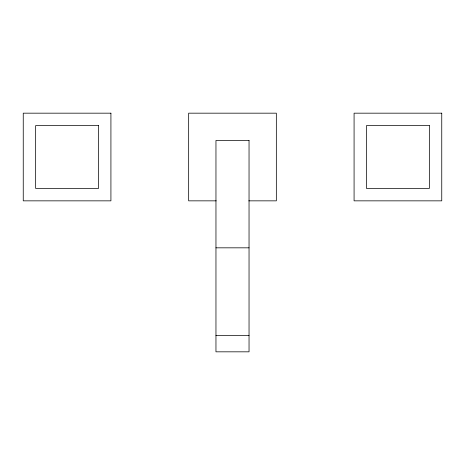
<?xml version="1.0" encoding="UTF-8"?>
<svg xmlns="http://www.w3.org/2000/svg" width="465" height="465" viewBox="0 0 465 465"><rect width="100%" height="100%" fill="white"/><g stroke="black" fill="none" stroke-linecap="round" stroke-linejoin="round"><path stroke-width="0.7" d="M216.196 200.845L188.662 200.845L188.662 113.175L276.338 113.175L276.338 200.845L248.804 200.845M215.958 247.828L249.042 247.828M215.958 335.434L249.042 335.434M110.92 113.175L23.25 113.175L23.25 200.845L110.92 200.845L110.92 113.175M441.75 113.175L354.08 113.175L354.08 200.845L441.75 200.845L441.75 113.175M98.516 125.579L35.654 125.579L35.654 188.441L98.516 188.441L98.516 125.579M429.346 125.579L366.484 125.579L366.484 188.441L429.346 188.441L429.346 125.579M249.042 140.471L215.958 140.471L215.958 351.825L249.042 351.825L249.042 140.471"/></g></svg>
